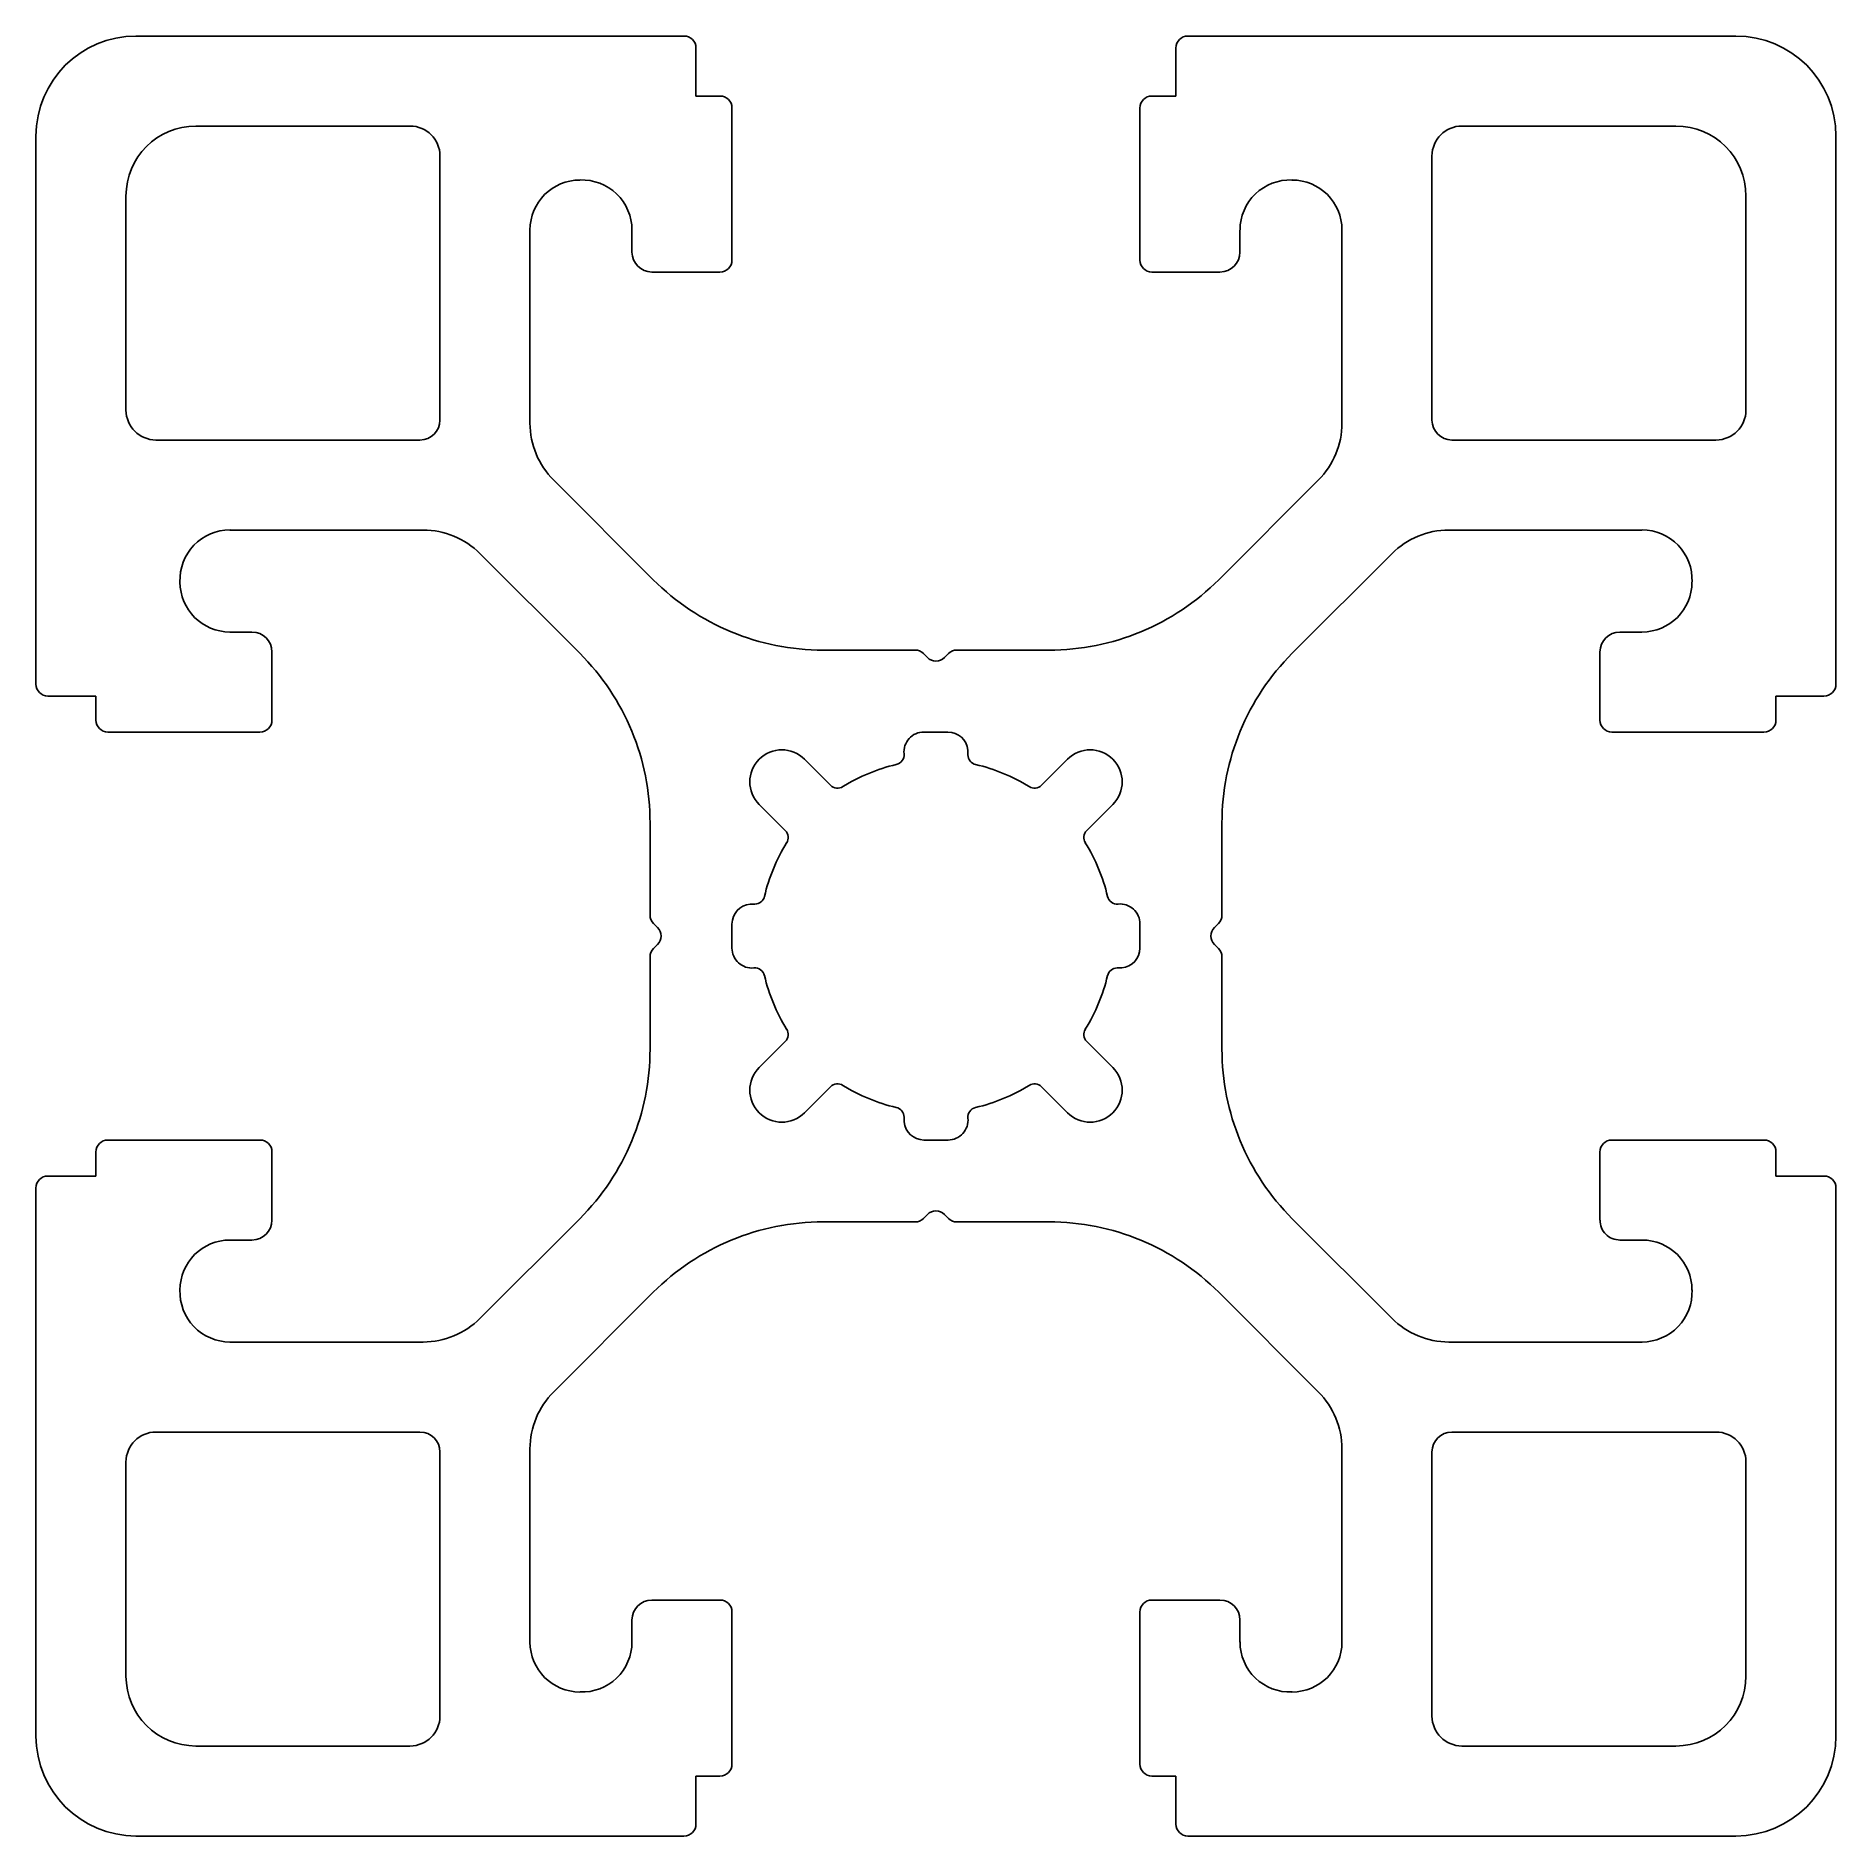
# Model space of a CAD drawing. Extents: x 832.2 to 877.2, y 297.5 to 342.5.
import ezdxf

# ---------------------------------------------------------------- set-up
doc = ezdxf.new("R2010")
doc.units = 0
doc.layers.get('0').update_dxf_attribs({"linetype": 'CONTINUOUS'})

msp = doc.modelspace()

# ---------------------------------------------------------------- linework, layer by layer
for p, q in [((848.363, 342.451), (834.663, 342.451)), ((860.963, 342.451), (874.663, 342.451)), ((848.663, 340.951), (848.663, 342.151)), ((860.663, 340.951), (860.663, 342.151)), ((849.263, 340.951), (848.663, 340.951)), ((849.563, 336.851), (849.563, 340.651)), ((859.763, 336.851), (859.763, 340.651)), ((860.063, 340.951), (860.663, 340.951)), ((836.163, 340.201), (841.513, 340.201)), ((867.813, 340.201), (873.163, 340.201)), ((832.163, 339.951), (832.163, 326.251)), ((877.163, 339.951), (877.163, 326.251)), ((842.263, 339.451), (842.263, 332.851)), ((867.063, 332.851), (867.063, 339.451)), ((834.413, 333.101), (834.413, 338.451)), ((874.913, 338.451), (874.913, 333.101)), ((844.513, 332.768), (844.513, 337.601)), ((847.063, 337.601), (847.063, 337.051)), ((862.263, 337.601), (862.263, 337.051)), ((864.813, 332.768), (864.813, 337.601)), ((847.563, 336.551), (849.263, 336.551)), ((861.763, 336.551), (860.063, 336.551)), ((841.763, 332.351), (835.163, 332.351)), ((874.163, 332.351), (867.563, 332.351)), ((847.596, 328.857), (845.099, 331.354)), ((861.731, 328.857), (864.227, 331.354)), ((837.013, 330.101), (841.846, 330.101)), ((872.313, 330.101), (867.48, 330.101)), ((843.26, 329.515), (845.757, 327.018)), ((866.066, 329.515), (863.569, 327.018)), ((837.563, 327.551), (837.013, 327.551)), ((871.763, 327.551), (872.313, 327.551)), ((838.063, 325.351), (838.063, 327.051)), ((854.139, 327.099), (851.839, 327.099)), ((854.451, 326.912), (854.351, 327.012)), ((854.875, 326.912), (854.975, 327.012)), ((855.187, 327.099), (857.488, 327.099)), ((871.263, 325.351), (871.263, 327.051)), ((832.463, 325.951), (833.663, 325.951)), ((833.663, 325.951), (833.663, 325.351)), ((875.663, 325.951), (875.663, 325.351)), ((876.863, 325.951), (875.663, 325.951)), ((833.963, 325.051), (837.763, 325.051)), ((854.361, 325.051), (854.963, 325.051)), ((875.363, 325.051), (871.563, 325.051)), ((855.461, 324.597), (855.461, 324.481)), ((851.375, 324.37), (852.026, 323.72)), ((857.301, 323.72), (857.951, 324.37)), ((850.894, 322.588), (850.244, 323.239)), ((859.083, 323.239), (858.432, 322.588)), ((847.515, 322.776), (847.515, 320.475)), ((861.812, 322.776), (861.812, 320.475)), ((850.018, 320.749), (850.133, 320.749)), ((847.603, 320.263), (847.703, 320.163)), ((849.563, 319.649), (849.563, 320.251)), ((859.763, 320.253), (859.763, 319.651)), ((861.724, 320.263), (861.624, 320.163)), ((847.603, 319.639), (847.703, 319.739)), ((861.724, 319.639), (861.624, 319.739)), ((847.515, 317.126), (847.515, 319.427)), ((859.309, 319.153), (859.194, 319.153)), ((861.812, 317.126), (861.812, 319.427)), ((850.244, 316.663), (850.894, 317.314)), ((858.432, 317.314), (859.083, 316.663)), ((852.026, 316.182), (851.375, 315.532)), ((857.951, 315.532), (857.301, 316.182)), ((853.865, 315.305), (853.865, 315.421)), ((833.663, 313.951), (833.663, 314.551)), ((833.963, 314.851), (837.763, 314.851)), ((838.063, 314.551), (838.063, 312.851)), ((854.966, 314.851), (854.363, 314.851)), ((871.263, 314.551), (871.263, 312.851)), ((875.363, 314.851), (871.563, 314.851)), ((875.663, 313.951), (875.663, 314.551)), ((832.163, 299.951), (832.163, 313.651)), ((832.463, 313.951), (833.663, 313.951)), ((876.863, 313.951), (875.663, 313.951)), ((877.163, 299.951), (877.163, 313.651)), ((843.26, 310.387), (845.757, 312.884)), ((854.139, 312.803), (851.839, 312.803)), ((854.451, 312.991), (854.351, 312.891)), ((854.875, 312.991), (854.975, 312.891)), ((855.187, 312.803), (857.488, 312.803)), ((866.066, 310.387), (863.569, 312.884)), ((837.563, 312.351), (837.013, 312.351)), ((871.763, 312.351), (872.313, 312.351)), ((847.596, 311.045), (845.099, 308.548)), ((861.731, 311.045), (864.227, 308.548)), ((837.013, 309.801), (841.846, 309.801)), ((872.313, 309.801), (867.48, 309.801)), ((835.163, 307.551), (841.763, 307.551)), ((867.563, 307.551), (874.163, 307.551)), ((842.263, 307.051), (842.263, 300.451)), ((844.513, 307.134), (844.513, 302.301)), ((864.813, 307.134), (864.813, 302.301)), ((867.063, 300.451), (867.063, 307.051)), ((834.413, 301.451), (834.413, 306.801)), ((874.913, 306.801), (874.913, 301.451)), ((847.563, 303.351), (849.263, 303.351)), ((861.763, 303.351), (860.063, 303.351)), ((847.063, 302.301), (847.063, 302.851)), ((849.563, 303.051), (849.563, 299.251)), ((859.763, 303.051), (859.763, 299.251)), ((862.263, 302.301), (862.263, 302.851)), ((841.513, 299.701), (836.163, 299.701)), ((873.163, 299.701), (867.813, 299.701)), ((848.663, 298.951), (848.663, 297.751)), ((849.263, 298.951), (848.663, 298.951)), ((860.063, 298.951), (860.663, 298.951)), ((860.663, 298.951), (860.663, 297.751)), ((848.363, 297.451), (834.663, 297.451)), ((860.963, 297.451), (874.663, 297.451))]:
    msp.add_line(p, q)
for centre, radius, start, end in [((834.663, 339.951), 2.5, 90, 180), ((848.363, 342.151), 0.3, 0, 90), ((860.963, 342.151), 0.3, 90, 180), ((874.663, 339.951), 2.5, 0, 90), ((849.263, 340.651), 0.3, 0, 90), ((860.063, 340.651), 0.3, 90, 180), ((836.163, 338.451), 1.75, 90, 180), ((841.513, 339.451), 0.75, 0, 90), ((867.813, 339.451), 0.75, 90, 180), ((873.163, 338.451), 1.75, 0, 90), ((845.763, 337.601), 1.25, 90, 180), ((845.812, 337.601), 1.251, 0.0228, 92.2238), ((863.515, 337.601), 1.251, 87.7762, 179.9772), ((863.563, 337.601), 1.25, 360, 90), ((847.563, 337.051), 0.5, 180, 270), ((861.763, 337.051), 0.5, 270, 360), ((849.263, 336.851), 0.3, 270, 0), ((860.063, 336.851), 0.3, 180, 270), ((835.163, 333.101), 0.75, 180, 270), ((874.163, 333.101), 0.75, 270, 0), ((841.763, 332.851), 0.5, 270, 0), ((846.513, 332.768), 2, 180, 224.9993), ((862.813, 332.768), 2, 315.0007, 360), ((867.563, 332.851), 0.5, 180, 270), ((837.014, 328.85), 1.252, 90.0257, 182.2209), ((841.846, 328.101), 2, 45.0007, 90), ((867.48, 328.101), 2, 90, 134.9993), ((872.313, 328.85), 1.252, 357.7791, 89.9743), ((837.013, 328.801), 1.25, 180, 270), ((851.839, 333.099), 6, 224.9993, 270), ((857.488, 333.099), 6, 270, 315.0007), ((872.313, 328.801), 1.25, 270, 360), ((837.563, 327.051), 0.5, 0, 90), ((871.763, 327.051), 0.5, 90, 180), ((841.515, 322.776), 6, 0, 45.0007), ((854.139, 326.799), 0.3, 45, 90), ((854.663, 327.124), 0.3, 224.996, 315.004), ((855.187, 326.799), 0.3, 90, 135), ((867.812, 322.776), 6, 134.9993, 180), ((832.463, 326.251), 0.3, 180, 270), ((876.863, 326.251), 0.3, 270, 0), ((833.963, 325.351), 0.3, 180, 270), ((837.763, 325.351), 0.3, 270, 0), ((871.563, 325.351), 0.3, 180, 270), ((875.363, 325.351), 0.3, 270, 0), ((854.362, 324.551), 0.5, 90.1317, 185.3219), ((854.963, 324.551), 0.5, 5.2387, 90), ((850.809, 323.805), 0.8, 45.0039, 225), ((853.615, 324.481), 0.25, 283.0239, 5.3343), ((855.711, 324.481), 0.25, 180, 256.9761), ((858.517, 323.805), 0.8, 315.0024, 134.9987), ((854.663, 319.951), 4.4, 103.0239, 121.9493), ((854.663, 319.951), 4.4, 58.0507, 76.9761), ((852.203, 323.897), 0.25, 225.0019, 301.9493), ((857.124, 323.897), 0.25, 238.0507, 314.9987), ((854.663, 319.951), 4.4, 148.0507, 166.9761), ((850.718, 322.412), 0.25, 328.0507, 44.9983), ((858.609, 322.412), 0.25, 135.0024, 211.9493), ((854.663, 319.951), 4.4, 13.0239, 31.9493), ((850.133, 320.999), 0.25, 270, 346.9761), ((859.194, 320.999), 0.25, 193.0239, 275.3343), ((847.815, 320.475), 0.3, 180, 225), ((850.063, 320.251), 0.5, 95.2387, 180), ((859.263, 320.252), 0.5, 0.1317, 95.3219), ((861.512, 320.475), 0.3, 315, 360), ((847.491, 319.951), 0.3, 314.9974, 45.0026), ((861.836, 319.951), 0.3, 134.9974, 225.0026), ((847.815, 319.427), 0.3, 135, 180), ((850.063, 319.65), 0.5, 180.1317, 275.3219), ((859.263, 319.651), 0.5, 275.2387, 360), ((861.512, 319.427), 0.3, 0, 45), ((850.133, 318.903), 0.25, 13.0239, 95.3343), ((859.194, 318.903), 0.25, 90, 166.9761), ((854.663, 319.951), 4.4, 193.0239, 211.9493), ((854.663, 319.951), 4.4, 328.0507, 346.9761), ((850.718, 317.49), 0.25, 315.0019, 31.9493), ((858.609, 317.49), 0.25, 148.0507, 224.998), ((841.515, 317.126), 6, 314.9993, 0), ((867.812, 317.126), 6, 180, 225.0007), ((850.809, 316.097), 0.8, 135.0019, 314.9991), ((858.517, 316.097), 0.8, 225.0017, 44.998), ((852.203, 316.005), 0.25, 58.0507, 134.9982), ((854.663, 319.951), 4.4, 238.0507, 256.9761), ((854.663, 319.951), 4.4, 283.0239, 301.9493), ((857.124, 316.005), 0.25, 45.0017, 121.9493), ((853.615, 315.421), 0.25, 0, 76.9761), ((855.711, 315.421), 0.25, 103.0239, 185.3343), ((854.363, 315.351), 0.5, 185.2387, 270), ((854.964, 315.351), 0.5, 270.1317, 5.3219), ((833.963, 314.551), 0.3, 90, 180), ((837.763, 314.551), 0.3, 0, 90), ((871.563, 314.551), 0.3, 90, 180), ((875.363, 314.551), 0.3, 0, 90), ((832.463, 313.651), 0.3, 90, 180), ((876.863, 313.651), 0.3, 0, 90), ((837.563, 312.851), 0.5, 270, 0), ((851.839, 306.803), 6, 90, 135.0007), ((854.139, 313.103), 0.3, 270, 315), ((854.663, 312.778), 0.3, 44.996, 135.004), ((855.187, 313.103), 0.3, 225, 270), ((857.488, 306.803), 6, 44.9993, 90), ((871.757, 312.844), 0.493, 179.2372, 270.7629), ((837.013, 311.101), 1.25, 90, 180), ((872.313, 311.101), 1.25, 0, 90), ((837.014, 311.053), 1.252, 177.7791, 269.9743), ((872.313, 311.053), 1.252, 270.0257, 2.2209), ((841.846, 311.801), 2, 270, 314.9993), ((867.48, 311.801), 2, 225.0007, 270), ((846.513, 307.134), 2, 135.0007, 180), ((862.813, 307.134), 2, 0, 44.9993), ((835.163, 306.801), 0.75, 90, 180), ((841.763, 307.051), 0.5, 0, 90), ((867.563, 307.051), 0.5, 90, 180), ((874.163, 306.801), 0.75, 0, 90), ((847.563, 302.851), 0.5, 90, 180), ((849.263, 303.051), 0.3, 0, 90), ((860.063, 303.051), 0.3, 90, 180), ((861.763, 302.851), 0.5, 0, 90), ((845.763, 302.301), 1.25, 180, 270), ((845.812, 302.302), 1.251, 267.7762, 359.9772), ((863.515, 302.302), 1.251, 180.0228, 272.2238), ((863.563, 302.301), 1.25, 270, 0), ((836.163, 301.451), 1.75, 180, 270), ((873.163, 301.451), 1.75, 270, 360), ((841.513, 300.451), 0.75, 270, 0), ((867.813, 300.451), 0.75, 180, 270), ((834.663, 299.951), 2.5, 180, 270), ((874.663, 299.951), 2.5, 270, 0), ((849.263, 299.251), 0.3, 270, 0), ((860.063, 299.251), 0.3, 180, 270), ((848.363, 297.751), 0.3, 270, 0), ((860.963, 297.751), 0.3, 180, 270)]:
    msp.add_arc(centre, radius, start, end)

doc.saveas('drawing.dxf')
